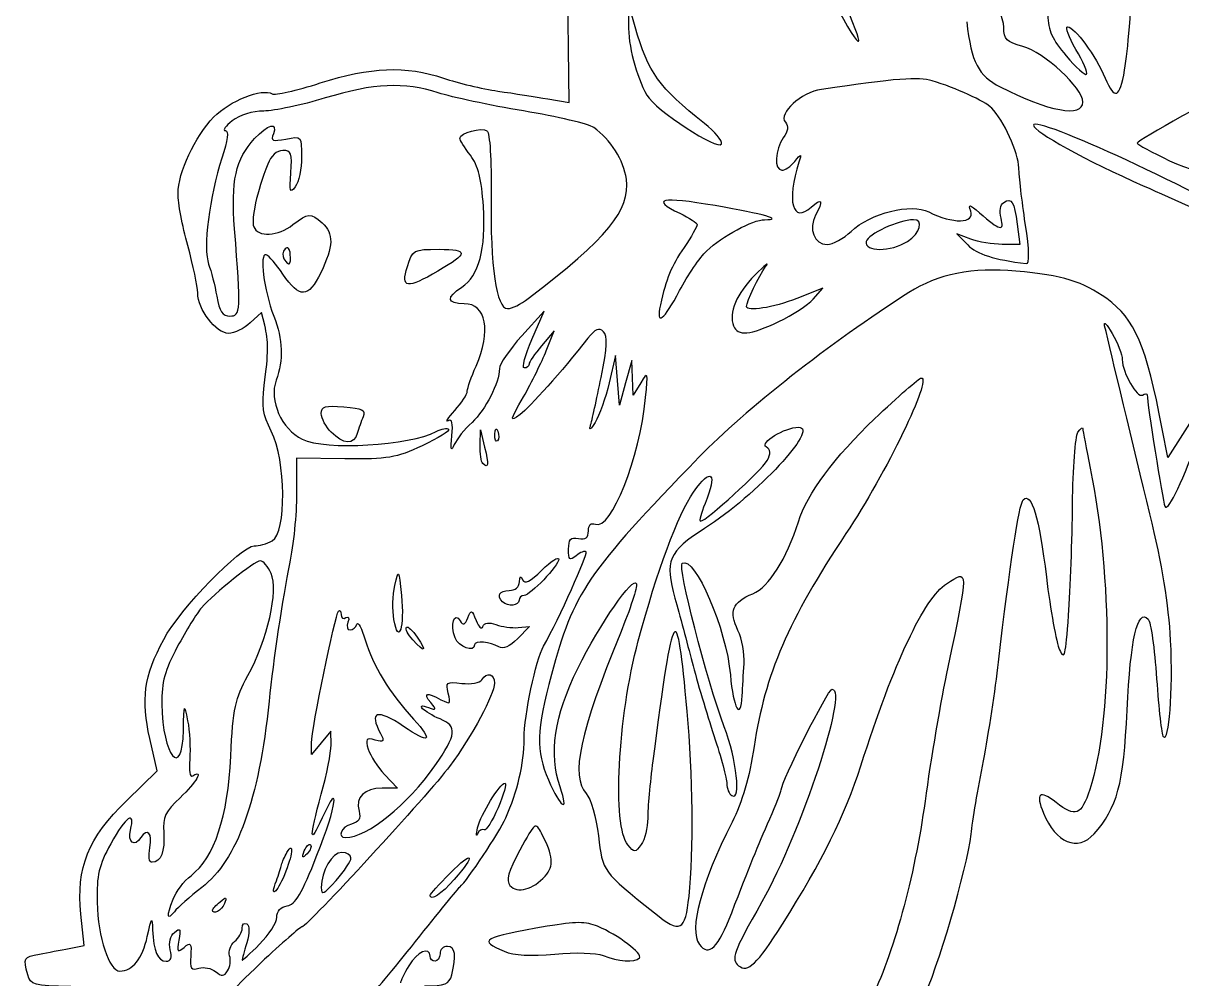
# Model space of a CAD drawing. Extents: x 3 to 149, y 0 to 140.
# Drawn here: x 23.2 to 85.2, y 34.8 to 85.9 of the extents above; entities that cross this region are included whole.
import ezdxf

# ---------------------------------------------------------------- set-up
doc = ezdxf.new("R2010")
doc.units = 0
doc.layers.get('0').update_dxf_attribs({"linetype": 'CONTINUOUS'})

msp = doc.modelspace()

# ---------------------------------------------------------------- linework, layer by layer
at = {"color": 7}
for points in [[(51.270929, 81.85636), (52.410042, 81.666315), (52.329263, 88.912369)], [(55.944402, 85.707379), (55.60309, 86.898004), (55.583458, 85.83967)], [(76.38265, 75.145903), (76.527533, 74.065717), (75.583878, 74.065717)], [(73.895395, 74.344805), (73.150566, 74.623893), (73.73384, 74.033465)], [(65.469818, 71.13692), (65.991153, 71.72271), (64.600127, 71.174419)], [(36.123213, 69.73725), (35.949715, 70.428522), (35.350797, 69.865867)], [(50.415018, 68.972483), (51.065975, 70.493837), (49.876734, 69.17092)], [(51.184657, 68.37717), (51.602367, 69.435504), (50.934551, 68.641754)], [(56.241881, 66.657379), (55.839109, 65.99592), (55.803758, 66.921962), (55.768407, 67.848004), (55.432344, 66.657379), (55.096283, 65.466754), (54.993768, 66.78967), (54.891252, 68.112587), (54.54968, 66.657379)], [(86.011787, 65.122406), (84.43854, 62.66139), (84.143276, 64.196365)], [(47.645357, 63.328039), (47.67244, 64.143837), (47.889687, 63.219589)], [(40.408378, 62.588341), (37.828691, 62.618959), (37.828691, 60.701873)], [(49.685977, 53.555916), (50.298472, 53.606893), (49.647345, 52.955767)], [(39.671972, 47.2733), (39.663161, 48.004254), (39.142797, 47.379631), (38.622433, 46.755005), (38.62455, 47.379631)], [(28.741251, 44.304043), (30.378252, 45.895498), (29.980506, 47.611334)], [(42.538137, 45.68915), (43.21937, 44.961545), (42.408517, 44.961545)], [(25.662955, 36.38473), (26.461807, 36.539165), (26.290086, 38.215245)]]:
    msp.add_lwpolyline(points, dxfattribs=at)
for points in [[(82.125915, 83.386411)], [(79.897441, 81.686413)], [(59.65203, 80.539156)], [(76.815365, 75.190197)], [(70.514041, 74.228426)], [(37.491596, 73.533394)], [(43.753744, 72.875087)], [(58.3199, 71.590445)], [(63.625566, 69.929753)], [(39.680774, 64.011545)], [(48.432924, 63.901301)], [(47.794664, 62.335852)], [(48.852997, 54.927519)], [(43.034209, 53.988486)], [(44.044931, 52.900667)], [(46.305285, 53.009289)], [(47.515415, 42.844879)], [(38.242576, 41.599519)], [(40.739108, 41.226163)], [(36.745209, 40.000608)], [(51.130129, 40.258913)], [(44.972441, 39.230898)], [(33.330774, 38.446858)], [(56.169584, 35.874002)], [(46.128593, 34.973525)]]:
    msp.add_lwpolyline(points, close=True, dxfattribs=at)
for points in [[(75.664108, 85.68694), (75.664108, 86.587833), (73.863017, 90.229005), (72.775797, 91.526082)], [(82.125915, 83.386411), (82.327874, 84.645463), (82.438079, 86.02952), (82.684681, 90.403992)], [(66.826593, 86.584041), (68.312699, 83.846699), (68.247567, 84.663246), (66.724003, 87.870168)], [(78.017322, 86.350316), (78.038965, 85.518895), (78.263586, 85.01851), (79.002845, 84.154851)], [(55.583458, 85.83967), (55.562794, 84.726386), (55.991429, 83.081701), (56.57016, 82.053655)], [(59.652022, 80.539156), (57.191021, 82.488752), (56.651467, 83.240859), (55.944402, 85.707379)], [(73.680616, 85.971962), (73.939958, 83.794859), (74.302313, 83.092134), (75.473743, 82.494514)], [(76.680002, 84.660473), (75.803951, 84.89637), (75.664108, 85.037668), (75.664108, 85.68694)], [(79.521558, 84.504803), (79.133941, 85.166219), (78.934823, 85.707379), (79.079071, 85.707379)], [(79.079071, 85.707379), (79.449663, 85.707379), (80.598116, 84.142683), (81.087886, 82.970492)], [(79.897441, 81.686413), (79.897441, 82.435443), (77.823412, 84.352585), (76.680002, 84.660473)], [(80.093325, 83.169233), (80.166469, 83.24238), (79.909175, 83.843384), (79.521558, 84.504803)], [(79.002845, 84.154851), (79.529464, 83.539618), (80.020179, 83.096089), (80.093325, 83.169233)], [(39.093944, 82.704575), (41.774184, 83.568011), (43.677843, 83.641978), (45.693925, 82.961022)], [(81.087886, 82.970492), (81.589393, 81.77022), (81.885713, 81.888949), (82.125915, 83.386411)], [(36.520361, 82.126489), (36.667189, 82.035745), (37.825302, 82.295884), (39.093944, 82.704575)], [(45.407567, 82.175485), (43.582942, 82.769107), (41.963411, 82.695727), (39.35938, 81.901448)], [(45.693925, 82.961022), (46.454542, 82.704114), (47.764229, 82.393226), (48.604342, 82.270161)], [(71.827649, 82.825288), (71.111152, 83.042273), (69.91291, 82.948629), (65.911108, 82.36291)], [(75.018276, 81.363926), (74.654794, 81.727408), (73.097173, 82.440825), (71.827649, 82.825288)], [(75.473743, 82.494514), (78.063384, 81.173378), (79.897441, 80.838342), (79.897441, 81.686413)], [(88.231816, 82.471842), (87.363797, 82.161155), (82.807858, 79.646285), (82.807858, 79.477828)], [(33.402601, 80.883845), (34.228553, 81.738825), (36.003166, 82.446133), (36.520361, 82.126489)], [(39.35938, 81.901448), (38.11161, 81.520856), (36.631676, 81.206814), (36.070638, 81.203578)], [(49.973532, 81.205792), (48.168817, 81.509248), (46.114134, 81.94561), (45.407567, 82.175485)], [(48.604342, 82.270161), (49.444452, 82.147095), (50.644417, 81.960884), (51.270929, 81.85636)], [(56.57016, 82.053655), (57.012655, 81.267612), (60.413284, 79.03782), (60.557868, 79.438913)], [(65.911108, 82.36291), (64.825679, 82.204041), (63.585325, 81.074697), (63.977406, 80.602267)], [(76.47228, 78.170672), (76.457913, 78.96525), (75.656162, 80.726039), (75.018276, 81.363926)], [(31.484501, 76.774342), (31.49228, 77.928653), (32.375218, 79.820352), (33.402601, 80.883845)], [(34.389108, 80.680295), (34.025306, 80.395725), (33.860483, 80.160249), (34.022837, 80.157013)], [(36.070638, 81.203578), (35.467777, 81.200112), (34.78003, 80.986077), (34.389108, 80.680295)], [(35.579164, 79.728637), (36.297957, 80.504228), (36.838932, 80.637698), (36.585356, 79.976882)], [(53.734115, 80.318348), (53.470508, 80.502985), (51.778247, 80.902336), (49.973532, 81.205792)], [(63.977406, 80.602267), (64.159593, 80.382745), (64.125245, 80.120509), (63.868274, 79.769081)], [(89.951608, 74.556766), (86.350671, 76.811706), (77.251608, 81.028736), (77.251608, 80.442673)], [(34.022837, 80.157013), (34.217909, 80.153124), (34.153771, 79.653244), (33.833734, 78.683144)], [(36.585356, 79.976882), (36.443134, 79.606262), (36.547237, 79.564108), (37.255117, 79.705684)], [(46.559941, 79.752066), (46.559941, 80.035874), (47.749534, 80.355596), (48.015149, 80.143175)], [(48.015149, 80.143175), (48.170227, 80.019157), (48.261863, 78.580832), (48.236553, 76.667918)], [(55.470798, 77.562287), (55.343163, 78.551807), (54.621798, 79.69659), (53.734115, 80.318348)], [(60.557868, 79.438913), (60.61688, 79.602618), (60.209253, 80.097728), (59.65203, 80.539156)], [(77.251608, 80.442673), (77.251608, 80.105065), (80.123406, 78.521817), (83.121151, 77.206737)], [(34.50866, 74.892511), (34.304139, 77.450754), (34.566487, 78.635942), (35.579164, 79.728637)], [(37.255117, 79.705684), (38.091922, 79.873046), (38.093274, 79.871488), (38.093274, 78.739876)], [(47.127893, 78.83234), (46.815518, 79.254847), (46.559941, 79.668725), (46.559941, 79.752066)], [(63.868274, 79.769081), (63.418868, 79.154486), (63.371452, 78.034462), (63.794836, 78.034462)], [(82.807858, 79.477828), (82.807858, 79.420424), (83.584918, 78.998691), (84.534658, 78.540639)], [(37.093681, 79.092795), (36.767402, 79.092795), (36.463221, 78.818502), (36.286795, 78.365191)], [(37.522031, 77.893799), (37.605586, 78.944359), (37.552556, 79.092795), (37.093681, 79.092795)], [(38.093274, 78.739876), (38.093274, 78.116483), (37.943287, 77.401317), (37.759973, 77.150619)], [(47.821821, 76.101141), (47.728606, 77.553622), (47.548136, 78.26393), (47.127893, 78.83234)], [(64.477892, 78.497483), (64.838818, 78.935535), (64.85106, 78.934289), (64.704926, 78.474358)], [(33.833734, 78.683144), (33.163825, 76.652512), (32.809659, 73.826748), (33.122367, 73.007379)], [(36.286795, 78.365191), (35.707884, 76.877722), (35.380382, 75.415846), (35.5355, 75.011616)], [(63.794836, 78.034462), (63.960693, 78.034462), (64.26807, 78.242821), (64.477892, 78.497483)], [(64.704926, 78.474358), (64.032593, 76.358276), (64.359896, 75.158261), (65.362029, 76.065182)], [(76.815365, 75.190191), (76.634602, 76.390738), (76.480212, 77.731953), (76.47228, 78.170672)], [(84.534658, 78.540639), (86.379166, 77.651049), (89.687024, 77.132958), (89.687024, 77.733655)], [(37.759973, 77.150619), (37.477523, 76.764343), (37.441219, 76.87773), (37.522031, 77.893799)], [(50.222261, 71.164588), (54.501566, 74.44087), (55.687031, 75.885889), (55.470798, 77.562287)], [(83.121151, 77.206737), (84.767851, 76.48435), (87.127181, 75.432333), (88.364108, 74.868921)], [(32.007858, 74.001535), (31.716816, 75.051793), (31.481305, 76.299557), (31.484501, 76.774342)], [(48.236553, 76.667918), (48.186409, 72.877833), (48.514368, 70.626129), (49.116541, 70.626129)], [(60.230986, 76.13881), (57.329044, 76.639825), (56.709209, 76.50698), (58.333899, 75.732219)], [(65.362029, 76.065182), (65.931484, 76.580532), (66.018503, 76.416625), (65.595283, 75.62583)], [(67.498315, 74.761945), (68.516704, 75.737622), (70.719154, 76.290244), (71.657223, 75.805464)], [(75.520981, 75.469893), (75.425787, 75.849181), (75.484389, 76.203604), (75.660271, 76.312305)], [(75.660271, 76.312305), (76.090854, 76.57842), (76.218058, 76.37303), (76.38265, 75.145903)], [(37.636304, 75.124045), (38.452145, 75.765784), (38.580385, 75.773285), (39.19692, 75.215329)], [(46.668621, 71.776952), (47.588181, 72.379472), (47.969017, 73.807503), (47.821821, 76.101141)], [(58.333899, 75.732219), (58.843222, 75.48934), (59.259941, 75.210225), (59.259941, 75.111962)], [(62.865373, 75.388629), (63.906649, 75.388629), (62.875718, 75.6822), (60.230986, 76.13881)], [(71.657223, 75.805464), (72.924712, 75.150448), (74.136583, 75.175478), (73.893646, 75.851655)], [(73.893646, 75.851655), (73.753491, 76.241749), (73.827725, 76.227112), (74.364969, 75.758725)], [(74.364969, 75.758725), (75.465543, 74.799206), (75.704285, 74.739556), (75.520981, 75.469893)], [(35.5355, 75.011616), (35.757451, 74.433218), (36.831106, 74.490675), (37.636304, 75.124045)], [(39.19692, 75.215329), (39.827036, 74.645083), (39.807814, 73.966049), (39.121427, 72.54816)], [(59.259941, 75.111962), (59.259941, 75.013701), (58.945759, 74.470331), (58.561758, 73.904475)], [(59.775109, 73.724405), (60.589718, 74.498343), (62.242869, 75.388629), (62.865373, 75.388629)], [(65.595283, 75.62583), (65.203655, 74.894064), (65.529299, 74.065717), (66.208606, 74.065717)], [(70.835462, 75.384644), (70.049406, 75.375172), (68.380864, 74.610272), (68.302521, 74.223478)], [(70.514041, 74.228433), (71.200052, 74.677926), (71.398403, 75.391425), (70.835462, 75.384644)], [(76.867089, 73.040502), (77.055189, 73.018012), (77.038597, 73.70762), (76.815365, 75.190197)], [(34.26414, 70.229254), (34.84531, 70.229254), (34.859629, 70.502359), (34.50866, 74.892511)], [(66.208606, 74.065717), (66.518258, 74.065717), (67.098627, 74.379021), (67.498315, 74.761945)], [(32.537024, 71.466041), (32.537024, 71.810303), (32.298899, 72.951276), (32.007858, 74.001535)], [(37.213593, 73.821031), (37.082487, 73.689924), (37.055211, 73.453218), (37.152985, 73.295015)], [(37.491596, 73.533394), (37.468074, 73.845523), (37.355044, 73.962482), (37.213593, 73.821031)], [(43.753744, 72.875087), (44.037255, 73.780891), (44.074318, 73.801129), (45.449673, 73.801129)], [(45.449673, 73.801129), (47.051129, 73.801129), (47.040737, 73.604009), (45.388226, 72.635576)], [(58.561758, 73.904475), (57.869828, 72.884858), (57.599911, 72.229948), (57.292399, 70.824566)], [(68.302521, 74.223478), (68.18635, 73.649943), (69.636111, 73.653192), (70.514041, 74.228426)], [(73.73384, 74.033465), (74.221404, 73.539919), (75.149004, 73.245954), (76.867089, 73.040502)], [(75.583878, 74.065717), (75.064869, 74.065717), (74.305049, 74.191307), (73.895395, 74.344805)], [(36.195791, 73.502282), (35.823485, 73.633476), (36.077266, 71.608974), (36.60608, 70.229254)], [(37.094496, 72.480043), (36.753213, 72.98836), (36.348797, 73.448368), (36.195791, 73.502282)], [(37.152985, 73.295015), (37.41933, 72.864062), (37.535837, 72.94608), (37.491596, 73.533394)], [(58.3199, 71.590445), (58.748761, 72.411167), (59.403604, 73.371451), (59.775109, 73.724405)], [(62.923589, 72.875087), (63.136071, 73.166129), (62.878653, 72.963585), (62.35155, 72.424991)], [(33.122367, 73.007379), (33.26121, 72.643577), (33.457491, 71.86967), (33.558551, 71.287587)], [(39.121427, 72.54816), (38.457121, 71.175883), (37.980853, 71.159878), (37.094496, 72.480043)], [(45.388226, 72.635576), (43.7276, 71.662383), (43.389672, 71.711902), (43.753744, 72.875087)], [(61.905774, 70.745972), (61.905774, 71.008626), (62.559861, 72.376874), (62.923589, 72.875087)], [(76.311707, 72.63583), (74.013481, 72.8492), (72.113124, 72.469645), (70.590905, 71.493221)], [(81.170849, 71.160751), (79.893448, 72.086094), (78.862722, 72.398991), (76.311707, 72.63583)], [(62.35155, 72.424991), (61.366591, 71.418564), (60.938989, 70.400344), (61.207478, 69.70068)], [(34.191633, 69.303212), (33.518562, 69.303212), (32.537024, 70.586232), (32.537024, 71.466041)], [(46.796217, 70.890712), (45.863682, 70.890712), (45.816475, 71.218605), (46.668621, 71.776952)], [(57.292399, 70.824566), (57.035999, 69.652774), (57.480525, 69.984115), (58.3199, 71.590445)], [(70.590905, 71.493221), (66.368242, 68.784613), (61.820213, 65.21818), (59.369193, 62.693476)], [(33.558551, 71.287587), (33.700029, 70.4727), (33.862333, 70.229254), (34.26414, 70.229254)], [(47.428094, 67.549586), (48.260857, 69.425651), (47.983786, 70.890712), (46.796217, 70.890712)], [(49.116541, 70.626129), (49.337868, 70.626129), (49.835443, 70.868434), (50.222261, 71.164588)], [(64.600127, 71.174419), (63.333262, 70.675069), (61.905774, 70.448072), (61.905774, 70.745972)], [(63.625566, 69.929753), (64.35317, 70.27151), (65.183083, 70.814734), (65.469818, 71.13692)], [(84.143276, 64.196365), (83.281023, 68.678893), (82.692087, 70.058772), (81.170849, 71.160751)], [(36.60608, 70.229254), (37.096393, 68.949985), (37.135721, 67.899693), (36.734824, 66.79103)], [(35.350797, 69.865867), (35.02139, 69.556408), (34.499767, 69.303212), (34.191633, 69.303212)], [(36.096133, 66.505598), (36.328384, 68.258275), (36.33375, 68.89841), (36.123213, 69.73725)], [(54.242917, 69.393432), (54.00526, 69.626864), (53.806064, 69.542144), (53.408686, 69.038629)], [(61.207478, 69.70068), (61.42082, 69.144716), (62.088964, 69.208012), (63.625566, 69.929753)], [(81.061875, 69.700087), (80.993528, 69.991129), (81.174831, 69.812535), (81.464772, 69.303212)], [(83.482156, 59.64592), (82.616783, 63.206429), (81.3923, 68.293094), (81.061875, 69.700087)], [(49.876734, 69.17092), (49.222649, 68.443316), (48.685043, 67.654186), (48.68205, 67.417294)], [(53.408686, 69.038629), (51.98573, 67.235607), (50.332772, 65.373729), (49.785011, 64.956947)], [(50.014084, 67.451129), (49.87657, 67.451129), (50.056992, 68.135738), (50.415018, 68.972483)], [(54.121635, 66.94742), (54.454502, 68.590194), (54.482656, 69.157958), (54.242917, 69.393432)], [(81.464772, 69.303212), (81.754713, 68.793889), (81.996928, 68.162898), (82.003027, 67.90101)], [(49.970283, 65.905295), (50.408446, 66.682744), (50.954914, 67.795087), (51.184657, 68.37717)], [(50.934551, 68.641754), (50.567254, 68.205191), (50.266145, 67.758707), (50.265423, 67.649566)], [(50.265423, 67.649566), (50.264629, 67.540426), (50.151596, 67.451129), (50.014084, 67.451129)], [(82.003027, 67.90101), (82.019696, 67.184939), (82.79448, 65.824126), (83.08372, 66.002884)], [(46.961729, 66.212117), (46.968106, 66.384249), (47.177973, 66.986113), (47.428094, 67.549586)], [(48.68205, 67.417294), (48.672287, 66.6442), (47.944371, 65.21636), (47.215568, 64.540712)], [(56.501231, 65.863629), (56.638227, 67.253652), (56.626609, 67.289206), (56.241881, 66.657379)], [(36.476593, 64.068743), (36.025992, 64.951996), (35.952576, 65.422235), (36.096133, 66.505598)], [(36.734824, 66.79103), (36.343997, 65.710223), (37.017796, 64.190848), (38.13511, 63.633456)], [(53.545351, 64.343658), (53.623887, 64.599079), (53.883216, 65.770773), (54.121635, 66.94742)], [(54.54968, 66.657379), (54.361816, 65.857014), (54.026861, 64.904514), (53.805333, 64.540712)], [(71.250178, 66.912553), (71.850747, 66.938694), (69.375036, 61.823073), (67.221296, 58.58759)], [(68.749979, 64.729741), (70.006141, 65.92511), (71.131229, 66.907376), (71.250178, 66.912553)], [(46.292016, 65.177265), (46.653979, 65.574299), (46.95535, 66.039984), (46.961729, 66.212117)], [(49.785011, 64.956947), (49.217487, 64.525131), (49.23078, 64.593176), (49.970283, 65.905295)], [(53.813334, 59.088835), (54.658101, 58.764667), (56.179508, 62.59935), (56.501231, 65.863629)], [(83.08372, 66.002884), (83.223042, 66.08899), (83.337035, 66.092099), (83.337035, 66.00979)], [(83.337035, 66.00979), (83.337035, 65.572791), (84.160236, 60.381139), (84.282478, 60.047198)], [(39.151608, 65.005641), (39.151608, 65.395306), (39.347185, 65.455012), (40.35978, 65.374478)], [(40.35978, 65.374478), (41.358468, 65.295047), (41.536768, 65.202964), (41.388096, 64.843403)], [(45.935202, 64.627768), (45.769485, 64.532957), (45.930042, 64.780231), (46.292016, 65.177265)], [(39.680774, 64.011545), (39.389733, 64.302587), (39.151608, 64.749929), (39.151608, 65.005641)], [(41.388096, 64.843403), (41.289174, 64.604162), (41.148328, 64.200061), (41.075107, 63.9454)], [(46.13448, 63.810536), (46.205315, 64.497633), (46.144402, 64.747455), (45.935202, 64.627768)], [(47.215568, 64.540712), (46.823146, 64.17691), (46.39641, 63.641129), (46.267267, 63.350087)], [(53.805333, 64.540712), (53.583808, 64.17691), (53.466815, 64.088235), (53.545351, 64.343658)], [(64.677631, 59.223177), (65.145256, 60.710781), (66.614844, 62.697931), (68.749979, 64.729741)], [(36.523168, 58.20002), (37.29641, 58.613847), (37.26539, 62.522574), (36.476593, 64.068743)], [(38.13511, 63.633456), (39.342065, 63.031349), (43.89478, 63.293196), (45.300617, 64.045579)], [(41.075107, 63.9454), (40.898815, 63.332283), (40.333205, 63.359115), (39.680774, 64.011545)], [(45.961432, 64.169081), (46.04389, 64.086624), (45.408615, 63.690336), (44.549711, 63.288442)], [(45.300617, 64.045579), (45.58161, 64.195963), (45.878978, 64.251538), (45.961432, 64.169081)], [(48.571888, 63.554036), (48.483967, 63.466117), (48.421436, 63.622388), (48.432924, 63.901301)], [(48.432913, 63.901301), (48.445613, 64.209528), (48.508304, 64.272221), (48.592764, 64.061155)], [(48.592764, 64.061155), (48.669194, 63.87016), (48.659796, 63.641954), (48.571888, 63.554036)], [(64.68573, 64.276131), (65.823322, 64.276131), (62.455563, 60.653919), (59.648386, 58.85819)], [(62.952905, 63.224727), (62.584436, 63.452454), (63.941941, 64.276131), (64.68573, 64.276131)], [(79.34271, 60.175087), (79.361231, 62.066858), (79.491792, 63.793264), (79.632858, 64.011545)], [(79.632858, 64.011545), (79.773923, 64.229827), (79.891162, 64.314104), (79.89339, 64.198828)], [(79.89339, 64.198828), (79.895507, 64.083552), (80.073013, 63.131052), (80.287601, 62.082161)], [(44.549711, 63.288442), (43.157489, 62.637001), (42.708192, 62.561047), (40.408378, 62.588341)], [(46.267267, 63.350087), (46.09193, 62.954945), (46.058299, 63.071563), (46.13448, 63.810536)], [(47.794664, 62.335852), (47.697649, 62.432864), (47.630461, 62.879348), (47.645357, 63.328039)], [(84.282478, 60.047198), (84.411029, 59.696025), (85.099139, 61.077713), (86.026212, 63.548522)], [(47.889687, 63.219589), (48.116032, 62.256622), (48.092524, 62.037992), (47.794664, 62.335852)], [(59.369193, 62.693476), (53.413792, 56.559043), (52.615362, 55.382919), (51.462773, 51.046962)], [(63.000202, 62.491469), (63.210144, 62.883751), (63.197917, 63.073301), (62.952905, 63.224727)], [(59.071634, 60.811436), (60.01326, 62.175924), (60.363986, 61.826749), (59.684727, 60.201056)], [(59.435963, 59.249048), (59.728693, 59.249048), (62.722461, 61.972505), (63.000202, 62.491469)], [(80.287601, 62.082161), (81.4924, 56.193214), (81.48343, 48.60167), (80.267307, 44.8954)], [(56.109447, 52.843597), (57.114472, 56.597135), (58.225251, 59.584963), (59.071634, 60.811436)], [(76.705031, 60.395803), (77.146579, 60.83735), (77.552322, 59.48231), (77.944657, 56.255912)], [(37.828691, 60.701873), (37.828691, 59.647476), (37.659786, 57.966512), (37.453345, 56.966398)], [(59.684727, 60.201056), (59.465951, 59.677451), (59.354008, 59.249048), (59.435963, 59.249048)], [(75.386451, 51.70842), (75.979033, 56.895145), (76.475534, 60.166306), (76.705031, 60.395803)], [(79.132001, 54.221962), (79.229376, 55.60441), (79.324195, 58.283316), (79.34271, 60.175087)], [(84.589038, 52.870531), (84.491655, 54.791464), (84.142352, 56.92961), (83.482156, 59.64592)], [(53.439108, 58.726766), (53.439108, 59.053947), (53.571201, 59.181749), (53.813334, 59.088835)], [(62.244565, 55.371264), (63.103898, 55.730317), (64.050987, 57.229703), (64.677631, 59.223177)], [(52.380774, 57.746249), (52.380774, 58.282493), (52.491823, 58.403527), (52.909941, 58.323004)], [(52.909941, 58.323004), (53.29007, 58.249796), (53.439108, 58.363514), (53.439108, 58.726766)], [(59.648386, 58.85819), (57.725093, 57.627875), (57.511836, 57.123806), (58.070922, 55.129602)], [(67.221296, 58.58759), (64.139866, 53.958471), (62.885966, 51.05214), (62.307401, 47.198023)], [(30.720099, 52.924956), (31.596322, 54.568918), (34.850287, 57.926129), (35.567472, 57.926129)], [(35.567472, 57.926129), (35.811629, 57.926129), (36.241694, 58.04938), (36.523168, 58.20002)], [(52.784044, 57.40227), (52.440565, 57.117208), (52.380774, 57.168209), (52.380774, 57.746249)], [(53.318111, 57.606152), (53.246171, 57.678092), (53.005842, 57.586335), (52.784044, 57.40227)], [(35.895243, 57.132379), (35.587413, 57.132379), (33.396534, 55.384827), (32.746577, 54.620851)], [(36.465222, 56.454265), (36.295288, 56.827227), (36.038798, 57.132379), (35.895243, 57.132379)], [(51.851608, 57.223522), (51.851608, 56.86456), (50.339776, 55.280295), (49.997222, 55.280295)], [(50.955308, 56.632038), (51.448271, 57.109839), (51.851608, 57.376007), (51.851608, 57.223522)], [(51.046888, 52.566197), (51.868766, 54.032343), (53.429212, 57.495051), (53.318111, 57.606152)], [(58.466008, 56.999971), (59.135267, 57.413594), (60.83027, 53.471225), (61.035457, 51.023753)], [(35.217455, 50.985465), (36.27038, 52.893944), (36.87667, 55.551234), (36.465222, 56.454265)], [(37.453345, 56.966398), (37.0865, 55.189183), (36.581083, 51.808507), (36.355875, 49.625568)], [(43.082943, 55.809462), (43.285418, 56.715602), (43.293112, 56.70423), (43.440956, 55.280295)], [(49.917861, 56.117114), (50.018164, 55.865689), (50.318363, 56.014689), (50.955308, 56.632038)], [(60.711448, 48.253243), (59.75087, 50.805263), (58.202401, 56.837053), (58.466008, 56.999971)], [(72.601246, 55.90422), (73.79313, 56.685172), (73.792075, 56.755178), (72.668397, 51.443837)], [(43.034209, 53.988486), (42.947204, 54.480701), (42.969135, 55.300139), (43.082943, 55.809462)], [(49.205774, 55.544879), (49.525396, 55.544879), (49.743212, 55.72823), (49.75583, 56.0079)], [(49.75583, 56.0079), (49.769932, 56.320719), (49.822505, 56.356149), (49.917861, 56.117114)], [(52.878188, 51.371524), (54.061326, 53.774284), (55.855497, 56.365534), (56.011654, 55.897063)], [(56.011654, 55.897063), (56.066113, 55.733688), (55.678766, 54.545815), (55.150882, 53.257344)], [(68.016591, 46.162436), (69.792144, 51.708434), (71.394704, 55.113663), (72.601246, 55.90422)], [(77.944657, 56.255912), (78.160319, 54.482397), (78.475861, 52.733681), (78.645864, 52.369879)], [(43.440956, 55.280295), (43.614628, 53.607557), (43.286016, 52.563898), (43.034209, 53.988486)], [(48.852997, 54.927519), (48.517561, 55.262955), (48.678661, 55.544879), (49.205774, 55.544879)], [(49.997222, 55.280295), (49.852969, 55.280295), (49.734941, 55.161233), (49.734941, 55.015712)], [(58.727827, 49.062587), (58.161105, 55.237764), (58.007456, 55.016982), (56.886507, 46.416754)], [(61.442928, 53.402275), (60.9424, 54.435751), (61.134432, 54.907421), (62.244565, 55.371264)], [(32.746577, 54.620851), (32.49803, 54.3287), (31.913494, 53.382532), (31.447608, 52.518252)], [(49.734941, 55.015712), (49.734941, 54.71813), (49.123526, 54.656987), (48.852997, 54.927519)], [(58.070922, 55.129602), (58.312868, 54.2666), (58.726517, 52.727069), (58.990143, 51.708423)], [(82.261221, 49.13503), (82.445564, 52.973729), (82.816195, 54.584052), (83.384554, 54.015693)], [(38.62455, 47.379631), (38.627196, 48.136559), (39.88113, 54.24592), (40.073432, 54.438222)], [(40.073432, 54.438222), (40.148518, 54.513305), (40.209952, 54.428803), (40.209952, 54.250444)], [(40.209952, 54.250444), (40.209952, 54.072081), (40.327651, 53.998892), (40.471505, 54.087797)], [(40.471505, 54.087797), (40.621487, 54.180491), (40.665842, 54.074277), (40.575489, 53.83883)], [(46.305285, 53.009289), (46.043615, 53.712962), (46.263724, 54.436666), (46.582528, 53.920832)], [(46.582528, 53.920832), (46.745488, 53.657159), (46.841323, 53.69329), (46.987182, 54.073396)], [(46.987182, 54.073396), (47.162553, 54.530405), (47.198928, 54.518891), (47.428473, 53.933691)], [(47.428473, 53.933691), (47.56653, 53.581723), (47.732296, 53.438192), (47.798379, 53.613397)], [(78.645864, 52.369879), (78.915395, 51.793082), (78.977617, 52.03013), (79.132001, 54.221962)], [(83.384554, 54.015693), (83.529247, 53.871), (83.734836, 52.43113), (83.841421, 50.815978)], [(40.575489, 53.83883), (40.488825, 53.612989), (40.5398, 53.428212), (40.688763, 53.428212)], [(40.688763, 53.428212), (40.837726, 53.428212), (41.005043, 53.564525), (41.060579, 53.731134)], [(41.060579, 53.731134), (41.116112, 53.897739), (41.315076, 53.521639), (41.502714, 52.895354)], [(44.044931, 52.900667), (43.780734, 53.192601), (43.62709, 53.493974), (43.703502, 53.570383)], [(43.703502, 53.570383), (43.779911, 53.646792), (44.039893, 53.407937), (44.281241, 53.039595)], [(47.798379, 53.613397), (47.876955, 53.82173), (48.11672, 53.857657), (48.495802, 53.717904)], [(48.495802, 53.717904), (48.813527, 53.600773), (49.349104, 53.527878), (49.685977, 53.555916)], [(61.770705, 51.621796), (61.805862, 52.156236), (61.658362, 52.95745), (61.442928, 53.402275)], [(29.980506, 47.611334), (29.49203, 49.718563), (29.662009, 50.939777), (30.720099, 52.924956)], [(41.502714, 52.895354), (41.909556, 51.537441), (42.793153, 50.087758), (44.086619, 48.656047)], [(44.281241, 53.039595), (44.808555, 52.234812), (44.703444, 52.173018), (44.044931, 52.900667)], [(47.353691, 52.634343), (47.353691, 52.204014), (46.489855, 52.512952), (46.305285, 53.009289)], [(48.642627, 52.52317), (48.199799, 52.796855), (47.353691, 52.86983), (47.353691, 52.634343)], [(49.647345, 52.955767), (49.222308, 52.530732), (48.873442, 52.38052), (48.642627, 52.52317)], [(55.150882, 53.257344), (52.967197, 47.927345), (52.476665, 45.61428), (53.330038, 44.671313)], [(55.552642, 41.922629), (54.71197, 42.935575), (55.007253, 48.727169), (56.109447, 52.843597)], [(84.195441, 47.719112), (84.518116, 47.396434), (84.727574, 50.137817), (84.589038, 52.870531)], [(31.447608, 52.518252), (30.77179, 51.264521), (30.604262, 50.649386), (30.618943, 49.475543)], [(50.001958, 47.607379), (50.007779, 48.891066), (50.622766, 51.809608), (51.046888, 52.566197)], [(58.990143, 51.708423), (59.253766, 50.689777), (59.779509, 48.918408), (60.158455, 47.772047)], [(61.673991, 49.922486), (61.692036, 50.322668), (61.735547, 51.087359), (61.770705, 51.621796)], [(74.572006, 46.416754), (74.853692, 47.871962), (75.220195, 50.253212), (75.386451, 51.70842)], [(34.307862, 46.670976), (34.432184, 49.252338), (34.537888, 49.753713), (35.217455, 50.985465)], [(47.734942, 50.757079), (48.011194, 51.204069), (48.412035, 51.100323), (48.412035, 50.581835)], [(51.462773, 51.046962), (50.66116, 48.031355), (50.630685, 46.972249), (51.300555, 45.409504)], [(51.925067, 45.032152), (51.311014, 46.792235), (51.613287, 48.802708), (52.878188, 51.371524)], [(61.035457, 51.023753), (61.186158, 49.226208), (61.609695, 48.495744), (61.673991, 49.922486)], [(72.668397, 51.443837), (72.298957, 49.697587), (71.751865, 46.471557), (71.452639, 44.27488)], [(45.942869, 50.03831), (45.794888, 50.62792), (45.847696, 50.666608), (46.669537, 50.570662)], [(48.412035, 50.581835), (48.412035, 49.963139), (47.244664, 47.797233), (46.009417, 46.124093)], [(46.669537, 50.570662), (47.156973, 50.513758), (47.636404, 50.597644), (47.734942, 50.757079)], [(66.473054, 50.253212), (67.358617, 50.253212), (64.852375, 42.652789), (62.721458, 38.876129)], [(63.757858, 44.866822), (63.757858, 45.299069), (66.255167, 50.253212), (66.473054, 50.253212)], [(83.841421, 50.815978), (83.948005, 49.200829), (84.107314, 47.80724), (84.195441, 47.719112)], [(36.355875, 49.625568), (35.806862, 44.303945), (34.66428, 41.136758), (32.755729, 39.646109)], [(45.006202, 49.542216), (44.585983, 50.058815), (44.776567, 50.112081), (45.554844, 49.69556)], [(45.554844, 49.69556), (46.050798, 49.430133), (46.087398, 49.462465), (45.942869, 50.03831)], [(30.618943, 49.475543), (30.654032, 46.669865), (31.719755, 45.373062), (31.773701, 48.0704)], [(31.773701, 48.0704), (31.802414, 49.50601), (31.81522, 49.534344), (32.000933, 48.573124)], [(43.542416, 48.268837), (42.13833, 49.221673), (41.681982, 49.076475), (42.322028, 47.880537)], [(45.502695, 48.665265), (44.64399, 49.020955), (44.087812, 49.576405), (44.892563, 49.2746)], [(44.892563, 49.2746), (45.311478, 49.117496), (45.325265, 49.149968), (45.006202, 49.542216)], [(58.825384, 39.179524), (59.074061, 41.558723), (59.032791, 45.739595), (58.727827, 49.062587)], [(80.492354, 42.51415), (81.742809, 43.918325), (82.069408, 45.140785), (82.261221, 49.13503)], [(32.000933, 48.573124), (32.109175, 48.012877), (32.157924, 47.084914), (32.109267, 46.510985)], [(44.086619, 48.656047), (45.169762, 47.457138), (44.959244, 47.307352), (43.542416, 48.268837)], [(45.224552, 46.15217), (46.397532, 47.844059), (46.445212, 48.274862), (45.502695, 48.665265)], [(42.322028, 47.880537), (42.542944, 47.46775), (42.49865, 47.416537), (42.027322, 47.539794)], [(60.158455, 47.772047), (60.537402, 46.625685), (60.847452, 45.471853), (60.847452, 45.207973)], [(61.112035, 44.564673), (61.620437, 44.250462), (61.378065, 46.482198), (60.711448, 48.253243)], [(39.151608, 44.632785), (39.442649, 45.683043), (39.676813, 46.871276), (39.671972, 47.2733)], [(42.027322, 47.539794), (41.545005, 47.665923), (41.497695, 47.602111), (41.66476, 47.050804)], [(49.020637, 43.374045), (49.64502, 44.764389), (49.995947, 46.278252), (50.001958, 47.607379)], [(62.307401, 47.198023), (62.059968, 45.549743), (61.67365, 44.222019), (61.125603, 43.136344)], [(32.109267, 46.510985), (32.055726, 45.879478), (32.122708, 45.53046), (32.27891, 45.627002)], [(32.181379, 40.278748), (33.441196, 41.269719), (34.150406, 43.40161), (34.307862, 46.670976)], [(41.66476, 47.050804), (41.770438, 46.702075), (42.163455, 46.089332), (42.538137, 45.68915)], [(32.27891, 45.627002), (32.888679, 46.003861), (32.460726, 45.270603), (31.593494, 44.452606)], [(46.009417, 46.124093), (44.950883, 44.69031), (38.394775, 37.559033), (38.122087, 37.544809)], [(40.457311, 42.315712), (41.590616, 42.315712), (43.794206, 44.089061), (45.224552, 46.15217)], [(56.886507, 46.416754), (56.734771, 45.252587), (56.611409, 43.87636), (56.612369, 43.358469)], [(63.823657, 37.685504), (65.959363, 41.063238), (67.163397, 43.497458), (68.016591, 46.162436)], [(73.913714, 42.49138), (73.994087, 43.195126), (74.290317, 44.961545), (74.572006, 46.416754)], [(38.92011, 41.36884), (39.977306, 44.039467), (40.188327, 45.543904), (39.201373, 43.374045)], [(51.300555, 45.409504), (51.961322, 43.867993), (52.430019, 43.584794), (51.925067, 45.032152)], [(39.201373, 43.374045), (38.504678, 41.842333), (38.488903, 42.241332), (39.151608, 44.632785)], [(42.408517, 44.961545), (41.44986, 44.961545), (40.970435, 44.484446), (41.168397, 43.727444)], [(47.515425, 42.844879), (47.687987, 43.572583), (48.706056, 45.221454), (48.984575, 45.224322)], [(48.984575, 45.224322), (49.081195, 45.22538), (48.911277, 44.636825), (48.606975, 43.916566)], [(53.330038, 44.671313), (53.561086, 44.416009), (53.850815, 43.395204), (53.973883, 42.402861)], [(60.847452, 45.207973), (60.847452, 44.944096), (60.966514, 44.65461), (61.112035, 44.564673)], [(63.142723, 43.315744), (63.481043, 44.084036), (63.757858, 44.782023), (63.757858, 44.866822)], [(78.463992, 44.197958), (77.577979, 44.894897), (77.342857, 44.695877), (77.786606, 43.624577)], [(80.267307, 44.8954), (79.80839, 43.496809), (79.504686, 43.37935), (78.463992, 44.197958)], [(26.290086, 38.215245), (26.034094, 40.713877), (26.667968, 42.288447), (28.741251, 44.304043)], [(31.593494, 44.452606), (30.803559, 43.707521), (30.661263, 43.40611), (30.71939, 42.601076)], [(71.452639, 44.27488), (70.901092, 40.225832), (69.733509, 35.968308), (68.518154, 33.574424)], [(28.941506, 42.712587), (29.218324, 43.815508), (28.697743, 43.456368), (27.886835, 41.984983)], [(41.168397, 43.727444), (41.272426, 43.329638), (41.162179, 43.143435), (40.760449, 43.038376)], [(48.606975, 43.916566), (48.302675, 43.196304), (47.9659, 42.661266), (47.858585, 42.727589)], [(77.786606, 43.624577), (78.442444, 42.041241), (79.635273, 41.551709), (80.492354, 42.51415)], [(29.983795, 41.786545), (30.135856, 42.546857), (29.836912, 42.870041), (29.494316, 42.315712)], [(40.760449, 43.038376), (40.218527, 42.89666), (39.974835, 42.315712), (40.457311, 42.315712)], [(46.55983, 39.669879), (46.980525, 40.041248), (48.657653, 42.56577), (49.020637, 43.374045)], [(47.511023, 42.515798), (47.427176, 42.332989), (47.429158, 42.481077), (47.515415, 42.844879)], [(47.858585, 42.727589), (47.751272, 42.793912), (47.594869, 42.698607), (47.511023, 42.515798)], [(50.932223, 42.550636), (50.614969, 43.168779), (50.590003, 43.149279), (49.777182, 41.648565)], [(56.612369, 43.358469), (56.613428, 42.840579), (56.459025, 42.204751), (56.269469, 41.945515)], [(61.125603, 43.136344), (59.464152, 39.845025), (58.805532, 37.384805), (59.376747, 36.60362)], [(61.109688, 38.291214), (62.07188, 40.798504), (62.498155, 41.852022), (63.142723, 43.315744)], [(29.494316, 42.315712), (29.163417, 41.780307), (28.777126, 42.057635), (28.941506, 42.712587)], [(30.71939, 42.601076), (30.793142, 41.57961), (30.569731, 40.992795), (30.107086, 40.992795)], [(37.315349, 41.521962), (37.701802, 42.181161), (37.607978, 41.345377), (37.180734, 40.322839)], [(51.130129, 40.258913), (51.611361, 40.815953), (51.568641, 41.310631), (50.932223, 42.550636)], [(53.973883, 42.402861), (54.213196, 40.473185), (54.164664, 40.539892), (56.972893, 38.280816)], [(71.318631, 33.624224), (72.089952, 35.146353), (73.705183, 40.665445), (73.913714, 42.49138)], [(27.886835, 41.984983), (27.241119, 40.813342), (27.127536, 40.323344), (27.161175, 38.854496)], [(30.107086, 40.992795), (29.934818, 40.992795), (29.886833, 41.301731), (29.983795, 41.786545)], [(38.39069, 41.451406), (38.129382, 41.192045), (38.098992, 41.222435), (38.242576, 41.599519)], [(38.242576, 41.599519), (38.341935, 41.860457), (38.489879, 42.007301), (38.571342, 41.925838)], [(38.571342, 41.925838), (38.652805, 41.844375), (38.571511, 41.630883), (38.39069, 41.451406)], [(46.030774, 40.400748), (47.277568, 41.672663), (47.455698, 41.428731), (46.267949, 40.075961)], [(49.777182, 41.648565), (49.137999, 40.468442), (49.015436, 40.031517), (49.245734, 39.754022)], [(56.269469, 41.945515), (55.946215, 41.503439), (55.901714, 41.502018), (55.552642, 41.922629)], [(37.027115, 40.860504), (37.057677, 41.006025), (37.187381, 41.303681), (37.315349, 41.521962)], [(37.325665, 38.659289), (37.758317, 38.725163), (38.110499, 39.323645), (38.92011, 41.36884)], [(40.252412, 41.521962), (39.736517, 41.521962), (39.151608, 40.526356), (39.151608, 39.648223)], [(39.945358, 40.026331), (40.38192, 40.523546), (40.739108, 41.063471), (40.739108, 41.226163)], [(40.739108, 41.226163), (40.739108, 41.388853), (40.520093, 41.521962), (40.252412, 41.521962)], [(37.180734, 40.322839), (36.761785, 39.320155), (36.378756, 39.036765), (36.745209, 40.000608)], [(36.745209, 40.000608), (36.869695, 40.32803), (36.996553, 40.714983), (37.027115, 40.860504)], [(44.972441, 39.230898), (44.972441, 39.280502), (45.448691, 39.806933), (46.030774, 40.400748)], [(31.219989, 39.023891), (31.368743, 39.415146), (31.801372, 39.979833), (32.181379, 40.278748)], [(39.151608, 39.648223), (39.151608, 39.207403), (39.280052, 39.268591), (39.945358, 40.026331)], [(46.267949, 40.075961), (45.572153, 39.283494), (44.972441, 38.8923), (44.972441, 39.230898)], [(49.245734, 39.754022), (49.622332, 39.300248), (50.506617, 39.537177), (51.130129, 40.258913)], [(32.755729, 39.646109), (32.126118, 39.154359), (31.465941, 38.571585), (31.288667, 38.351053)], [(33.733706, 38.881156), (34.070613, 39.160762), (34.109329, 39.144395), (33.969981, 38.78126)], [(44.196423, 36.759462), (45.413874, 38.287431), (46.477407, 39.597118), (46.55983, 39.669879)], [(56.972893, 38.280816), (58.357124, 37.167272), (58.628841, 37.29909), (58.825384, 39.179524)], [(27.161175, 38.854496), (27.20435, 36.969338), (27.795286, 35.171962), (28.371911, 35.171962)], [(31.288667, 38.351053), (30.889906, 37.854985), (30.865707, 38.09206), (31.219989, 39.023891)], [(33.330774, 38.446858), (33.330774, 38.501799), (33.512093, 38.697233), (33.733706, 38.881156)], [(33.969981, 38.78126), (33.827664, 38.410385), (33.330774, 38.150435), (33.330774, 38.446858)], [(36.770358, 38.055158), (36.770358, 38.379649), (36.978863, 38.606487), (37.325665, 38.659289)], [(62.721458, 38.876129), (61.166872, 36.120903), (61.055054, 35.813204), (61.480189, 35.460374)], [(29.843111, 37.024045), (30.06866, 38.073079), (30.102474, 38.114983), (30.12744, 37.376415)], [(35.844316, 36.609531), (36.353639, 37.118854), (36.770358, 37.769387), (36.770358, 38.055158)], [(53.932944, 37.567846), (53.301757, 37.829292), (52.751837, 37.829448), (51.238968, 37.56864)], [(59.376747, 36.60362), (59.880087, 35.915261), (60.387542, 36.409437), (61.109688, 38.291214)], [(30.12744, 37.376415), (30.165625, 36.246774), (30.401152, 35.701129), (30.850581, 35.701129)], [(31.069849, 36.316073), (30.975795, 36.690813), (31.063023, 37.053443), (31.293141, 37.24443)], [(31.293141, 37.24443), (31.608609, 37.506243), (31.647945, 37.437674), (31.532084, 36.82792)], [(34.515425, 36.754504), (34.736992, 36.938389), (34.918274, 37.259882), (34.918274, 37.468932)], [(34.918274, 37.468932), (34.918274, 37.677984), (35.028566, 37.780862), (35.163366, 37.69755)], [(35.163366, 37.69755), (35.313763, 37.604599), (35.313763, 37.215905), (35.163366, 36.691496)], [(38.122087, 37.544809), (38.033486, 37.540179), (37.038259, 36.667316), (35.910472, 35.605098)], [(51.238968, 37.56864), (47.758109, 36.968486), (47.508954, 36.823584), (48.939193, 36.231161)], [(56.169584, 35.873965), (56.381047, 36.085428), (55.015982, 37.119237), (53.932944, 37.567846)], [(61.480189, 35.460374), (61.966261, 35.056969), (62.455208, 35.521225), (63.823657, 37.685504)], [(28.371911, 35.171962), (29.058201, 35.171962), (29.588412, 35.839442), (29.843111, 37.024045)], [(31.532084, 36.82792), (31.410862, 36.189946), (31.445531, 36.14107), (31.807333, 36.439898)], [(31.807333, 36.439898), (32.168409, 36.738129), (32.214143, 36.67878), (32.165433, 35.975192)], [(34.244801, 35.994504), (34.172078, 36.228621), (34.293858, 36.570621), (34.515425, 36.754504)], [(35.163366, 36.691496), (35.028566, 36.221474), (34.918274, 35.802393), (34.918274, 35.760202)], [(34.918274, 35.760202), (34.918274, 35.718009), (35.334993, 36.100208), (35.844316, 36.609531)], [(41.768586, 33.840055), (41.886447, 33.91776), (42.978975, 35.231493), (44.196423, 36.759462)], [(23.443371, 34.973525), (23.200573, 35.879516), (23.21938, 35.912613), (24.070357, 36.07698)], [(24.070357, 36.07698), (24.506919, 36.161305), (25.223588, 36.299791), (25.662955, 36.38473)], [(30.850581, 35.701129), (31.109444, 35.701129), (31.176786, 35.889996), (31.069849, 36.316073)], [(32.165433, 35.975192), (32.118591, 35.298602), (32.188716, 35.193708), (32.600588, 35.324428)], [(34.13865, 35.188975), (34.269757, 35.3979), (34.317527, 35.760387), (34.244801, 35.994504)], [(44.972441, 35.965712), (44.972441, 36.511622), (44.27615, 36.202138), (43.838863, 35.461869)], [(45.237024, 35.701129), (45.091503, 35.701129), (44.972441, 35.820191), (44.972441, 35.965712)], [(45.501608, 36.098004), (45.501608, 35.879722), (45.382545, 35.701129), (45.237024, 35.701129)], [(45.898483, 36.494879), (45.680201, 36.494879), (45.501608, 36.316285), (45.501608, 36.098004)], [(46.128593, 34.973525), (46.395317, 35.968794), (46.315744, 36.494879), (45.898483, 36.494879)], [(48.939193, 36.231161), (49.477486, 36.008191), (50.345665, 35.960743), (51.651173, 36.082941)], [(51.651173, 36.082941), (52.768569, 36.187531), (53.84795, 36.152307), (54.232858, 35.998692)], [(54.232858, 35.998692), (55.010206, 35.688455), (55.925133, 35.629551), (56.169584, 35.874002)], [(32.600588, 35.324428), (32.870635, 35.410137), (33.27354, 35.329244), (33.495927, 35.144689)], [(35.910472, 35.605098), (34.190546, 33.985166), (33.859952, 33.538618), (33.859952, 32.835376)], [(43.838863, 35.461869), (43.589205, 35.039234), (43.384941, 34.622515), (43.384941, 34.535827)], [(25.754861, 34.349497), (23.758495, 34.376135), (23.591373, 34.421254), (23.443371, 34.973525)], [(33.495927, 35.144689), (33.825288, 34.871345), (33.944478, 34.879558), (34.13865, 35.188975)], [(44.676999, 34.378212), (45.793253, 34.378212), (45.990764, 34.459214), (46.128593, 34.973525)]]:
    msp.add_open_spline(points, degree=3, dxfattribs=at)

doc.saveas('drawing.dxf')
